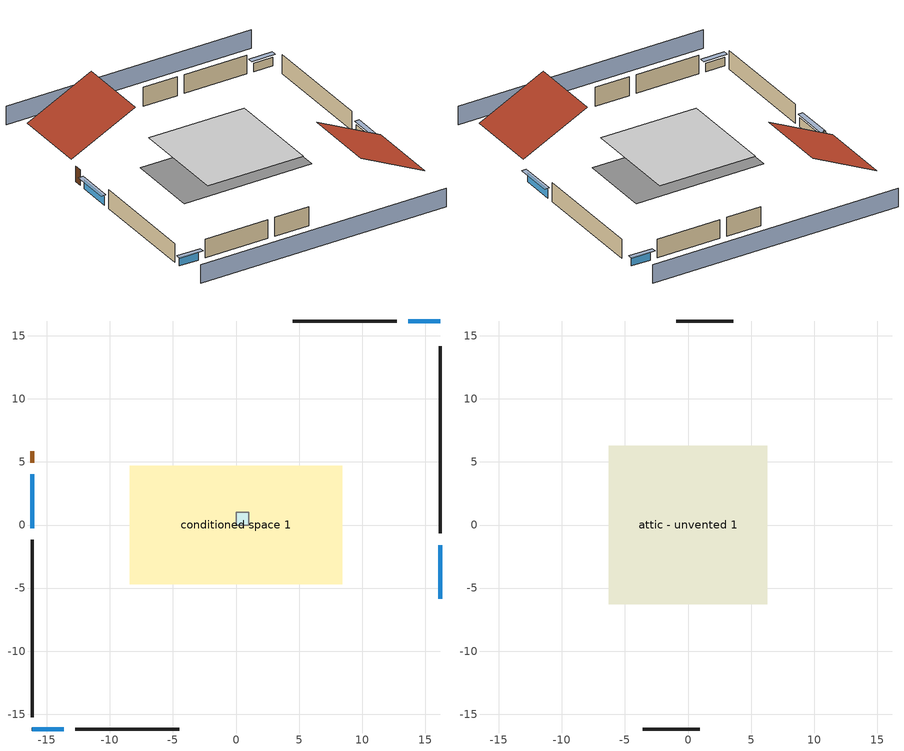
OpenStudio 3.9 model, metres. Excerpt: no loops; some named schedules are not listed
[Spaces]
conditioned space 1
 floor foundation (Slab1 construction): -8.43,-4.68 -8.43,4.68 8.43,4.68 8.43,-4.68 z0
 wall outside (Wall1 construction): 16.17,-0.67 16.17,14.16 z0:2.44
 wall outside (Wall2 construction): -12.75,-16.17 -4.51,-16.17 z0:2.44
 wall outside (Wall3 construction): -16.17,-1.18 -16.17,-15.24 z0:2.44
 wall outside (Wall4 construction): 12.75,16.17 4.51,16.17 z0:2.44
 wall outside (AdiabaticWallConstruction): 16.17,-5.85 16.17,-1.59 / -16.17,4.01 -16.17,-0.25 z0:1.16; -16.17,-16.17 -13.67,-16.17 / 16.17,16.17 13.67,16.17 z0:1.1
 wall outside (AdiabaticWallConstruction 1): -16.17,5.85 -16.17,4.94 z0:2.03
 window (WindowConstruction): 16.17,-5.85 16.17,-1.59 z0:1.16
 window (WindowConstruction 1): -16.17,-16.17 -13.68,-16.17 z0:1.1
 window (WindowConstruction 2): -16.17,4.01 -16.17,-0.25 z0:1.16
 window (WindowConstruction 3): 16.17,16.17 13.68,16.17 z0:1.1
 door (Door): -16.17,5.85 -16.17,4.94 z0:2.03
furnace airloop ret air space
 floor adiabatic (AdiabaticConst): 0,0 0,1 1,1 1,0 z0
 wall adiabatic (AdiabaticConst): 0,1 0,0 1,0 1,1 0,1 z0:1
 ceiling adiabatic (AdiabaticConst): 1,0 1,1 0,1 0,0 z1
attic - unvented 1
 floor to conditioned space 1 (Floor1 construction Reversed): -6.28,-6.28 -6.28,6.28 6.28,6.28 6.28,-6.28 z2.44
 wall outside (Wall5 construction): -3.58,-16.17 0.91,-16.17 z0:2.44
 wall outside (Wall6 construction): 3.58,16.17 -0.91,16.17 z0:2.44
 roof outside (Roof1 construction): 16.17,-6.78,2.44 7.77,-6.78,6.64 7.77,-16.17,6.64 16.17,-16.17,2.44
 roof outside (Roof2 construction): -16.17,6.78,2.44 -7.77,6.78,6.64 -7.77,16.17,6.64 -16.17,16.17,2.44
shading: 16.17,20.75 -16.17,20.75 / -16.17,-20.75 16.17,-20.75 z0:2.44; 16.17,-1.29 16.17,-6.16 16.78,-6.16 16.78,-1.29 z1.46; -13.37,-16.17 -16.48,-16.17 -16.48,-16.78 -13.37,-16.78 z1.4; -16.17,-0.55 -16.17,4.32 -16.78,4.32 -16.78,-0.55 z1.46; 13.37,16.17 16.48,16.17 16.48,16.78 13.37,16.78 z1.4
[Site]
Portland Intl Arpt_OR: Latitude {deg}=45.59; Longitude {deg}=-122.6; Time Zone {hr}=-8; Elevation {m}=33; Terrain=Suburbs; Keep Site Location Information=Yes
[Site:GroundTemperature:Shallow]
10.2558, 8.96328, 8.85977, 9.47314, 11.9355, 14.3863, 16.5111, 17.8571, 17.9714, 16.8767, 14.8061, 12.4304
[Site:WaterMainsTemperature]
Calculation Method=Schedule; Temperature Schedule=mains temperature schedule
[Building]
Building 1
[Material] Roughness=Rough
Name | Thickness {m} | Conductivity {W/m-K} | Density {kg/m3} | Specific Heat {J/kg-K} | Thermal Absorptance | Solar Absorptance | Visible Absorptance
asphalt or fiberglass shingles | 0.00635 | 0.162714 | 1121.4 | 1465.45 | 0.9 | 0.85 | 0.85
roof rigid ins | 0.00281632 | 0.029427 | 32.04 | 1214.23 | 0.9 | 0.7 | 0.7
osb sheathing 0.5 in. | 0.0127 | 0.115458 | 512.64 | 1214.23 | 0.9 | 0.6 | 0.6
wood siding | 0.0254 | 0.102417 | 544.68 | 1172.36 | 0.9 | 0.85 | 0.85
osb sheathing 0.5 in. 1 | 0.0127 | 0.115458 | 512.64 | 1214.23 | 0.9 | 0.7 | 0.7
wall stud and cavity | 0.1397 | 0.550994 | 139.0536 | 1170.24 | 0.9 | 0.7 | 0.7
gypsum board | 0.0127 | 0.160291 | 801 | 837.4 | 0.9 | 0.6 | 0.6
wall stud and cavity 1 | 0.1397 | 0.727959 | 139.0536 | 1170.24 | 0.9 | 0.6 | 0.6
ceiling loosefill ins | 0.254 | 0.0480833 | 16.02 | 1046.75 | 0.9 | 0.7 | 0.7
ceiling stud and cavity | 0.1397 | 0.104117 | 65.682 | 1177.47 | 0.9 | 0.7 | 0.7
concrete 4.0 in. | 0.1016 | 1.803125 | 2242.8 | 837.4 | 0.9 | 0.7 | 0.7
floor covering | 0.0127 | 0.0450781 | 54.468 | 1339.84 | 0.9 | 0.9 | 0.9
wood siding 1; wood siding 2 | 0.0254 | 0.102417 | 544.68 | 1172.36
wall rigid ins | 0.512978 | 0.029427 | 32.04 | 1214.23 | 0.9 | 0.7 | 0.7
wall stud and cavity 2 | 0.0889 | 0.380278 | 52.3479 | 1209.89 | 0.9 | 0.7 | 0.7
door material | 0.04445 | 0.0612267 | 512.64 | 1214.23 | 0.9 | 0.7 | 0.7
wall stud and cavity 3 | 0.0889 | 0.391764 | 83.0341 | 1211.67 | 0.9 | 0.7 | 0.7
furniture material conditioned space 1 | 0.1524 | 0.115458 | 640.8 | 1214.23 | 0.9 | 0.6 | 0.6
[Construction]
Roof1 construction; Roof2 construction: asphalt or fiberglass shingles, roof rigid ins, osb sheathing 0.5 in.
Wall1 construction; Wall2 construction; Wall3 construction; Wall4 construction: wood siding, osb sheathing 0.5 in. 1, wall stud and cavity, gypsum board
Wall5 construction; Wall6 construction: wood siding, osb sheathing 0.5 in. 1, wall stud and cavity 1
Floor1 construction Reversed: gypsum board, ceiling stud and cavity, ceiling loosefill ins
Slab1 construction: concrete 4.0 in., floor covering
WindowConstruction; WindowConstruction 1; WindowConstruction 2; WindowConstruction 3: WindowMaterial
AdiabaticWallConstruction: wood siding 1, wall rigid ins, wall stud and cavity 2, gypsum board
Door: door material
AdiabaticWallConstruction 1: wood siding 2, wall rigid ins, wall stud and cavity 2, gypsum board
PartitionWallConstruction: gypsum board, wall stud and cavity 3, gypsum board
furniture construction conditioned space 1: furniture material conditioned space 1
AdiabaticConst: Adiabatic
[WindowMaterial:SimpleGlazingSystem]
WindowMaterial: U-Factor {W/m2-K}=4.31528; Solar Heat Gain Coefficient=0.67
[Material:NoMass]
Adiabatic: Roughness=Rough; Thermal Resistance {m2-K/W}=176.1
[ThermalZone] Multiplier=1; Use Ideal Air Loads=No
Name | Volume {m3} | Thermostat
conditioned space | 384.656 | conditioned space temperature setpoint
attic - unvented | 147.678
furnace airloop ret air zone | 1
[Sizing:Zone] Zone Cooling Design Supply Air Temperature Input Method=SupplyAirTemperature; Zone Cooling Design Supply Air Temperature {C}=14; Zone Cooling Design Supply Air Temperature Difference {deltaC}=11.11; Zone Heating Design Supply Air Temperature Input Method=SupplyAirTemperature; Zone Heating Design Supply Air Temperature {C}=40; Zone Heating Design Supply Air Temperature Difference {deltaC}=11.11; Zone Cooling Design Supply Air Humidity Ratio {kg-H2O/kg-air}=0.0085; Zone Heating Design Supply Air Humidity Ratio {kg-H2O/kg-air}=0.008; Cooling Design Air Flow Method=DesignDay; Heating Design Air Flow Method=DesignDay; Account for Dedicated Outdoor Air System=No; Dedicated Outdoor Air System Control Strategy=NeutralSupplyAir; Dedicated Outdoor Air Low Setpoint Temperature for Design {C}=autosize; Dedicated Outdoor Air High Setpoint Temperature for Design {C}=autosize; Zone Load Sizing Method=Sensible Load Only No Latent Load; Zone Latent Cooling Design Supply Air Humidity Ratio Input Method=HumidityRatioDifference; Zone Cooling Design Supply Air Humidity Ratio Difference {kgWater/kgDryAir}=0.005; Zone Latent Heating Design Supply Air Humidity Ratio Input Method=HumidityRatioDifference; Zone Humidification Design Supply Air Humidity Ratio Difference {kgWater/kgDryAir}=0.005; Sizing Option=Coincident
attic - unvented; furnace airloop ret air zone
[Space]
Name | Thermal Zone | Volume {m3}
conditioned space 1 | conditioned space | 384.656
attic - unvented 1 | attic - unvented | 147.678
furnace airloop ret air space | furnace airloop ret air zone
[ThermostatSetpoint:DualSetpoint]
conditioned space temperature setpoint: Heating Setpoint Temperature Schedule=heating setpoint; Cooling Setpoint Temperature Schedule=cooling setpoint; Temperature Difference Between Cutout And Setpoint {deltaC}=0
[Foundation:Kiva]
Foundation Kiva 1: Initial Indoor Air Temperature {C}=17.7778; Wall Height Above Grade {m}=0.1016; Wall Depth Below Slab {m}=0.2032
[Foundation:Kiva:Settings]
Soil Conductivity {W/m-K}=1.3848; Soil Density {kg/m3}=1842.3; Soil Specific Heat {J/kg-K}=418.7; Ground Solar Absorptivity=0.9; Ground Thermal Absorptivity=0.9; Ground Surface Roughness {m}=0.03; Far-Field Width {m}=40; Deep-Ground Boundary Condition=ZeroFlux; Deep-Ground Depth {m}=40; Minimum Cell Dimension {m}=0.2; Maximum Cell Growth Coefficient=3; Simulation Timestep=Timestep
[SurfaceProperty:ExposedFoundationPerimeter]
Slab1: Exposed Perimeter Calculation Method=TotalExposedPerimeter; Total Exposed Perimeter {m}=52.4256
[SurfaceProperty:IncidentSolarMultiplier] Incident Solar Multiplier=1; Incident Solar Multiplier Schedule=trans schedule winter=0.85 summer=0.7
Window1; Window2; Window3; Window4
[InternalMass:Definition] Design Level Calculation Method=SurfaceArea
Name | Construction | Surface Area {m2}
partition wall mass | PartitionWallConstruction | 157.749
furniture mass conditioned space 1 | furniture construction conditioned space 1 | 63.09974
[InternalMass] Space or SpaceType=conditioned space 1; Multiplier=1
Name | Internal Mass Definition
partition wall mass | partition wall mass
furniture mass conditioned space 1 | furniture mass conditioned space 1
[EnergyManagementSystem:Sensor]
Name | Output Variable or Output Meter Index Key | Output Variable or Output Meter
water_heater_T_set | water heater setpoint | Schedule Value
out_pb_s |  | Site Outdoor Air Barometric Pressure
out_wt_s |  | Site Outdoor Air Humidity Ratio
site_vw_s |  | Site Wind Speed
cool_season | cooling season schedule | Schedule Value
furnace_airloop_AH_MFR_s | Node 5 | System Node Mass Flow Rate
furnace_airloop_AH_VFR_s | Node 5 | System Node Current Density Volume Flow Rate
furnace_airloop_AH_Tout_s | Node 5 | System Node Temperature
furnace_airloop_AH_Wout_s | Node 5 | System Node Humidity Ratio
furnace_airloop_RA_T_s | Node 8 | System Node Temperature
furnace_airloop_Ra_W_s | Node 8 | System Node Humidity Ratio
furnace_airloop_0_DZ_T_s | attic - unvented | Zone Air Temperature
furnace_airloop_0_DZ_W_s | attic - unvented | Zone Mean Air Humidity Ratio
natural_vent_s | natural vent schedule | Schedule Value
htg_sp_s | heating setpoint | Schedule Value
clg_sp_s | cooling setpoint | Schedule Value
mech_vent_range_fan_0_sch_s | mech vent range fan 0 schedule | Schedule Value
mech_vent_bath_fan_0_sch_s | mech vent bath fan 0 schedule | Schedule Value
clothes_dryer_exhaust_0_sch_s | clothes_dryer | Schedule Value
htg_load_cond |  | Heating:EnergyTransfer:Zone:CONDITIONED SPACE
clg_load_cond |  | Cooling:EnergyTransfer:Zone:CONDITIONED SPACE
htg_load_duct |  | Heating:EnergyTransfer:Zone:FURNACE AIRLOOP RET AIR ZONE
clg_load_duct |  | Cooling:EnergyTransfer:Zone:FURNACE AIRLOOP RET AIR ZONE
s_conv | Floor1 | Surface Inside Face Convection Heat Gain Energy
s_ig | Floor1 | Surface Inside Face Internal Gains Radiation Heat Gain Energy
s_sol | Floor1 | Surface Inside Face Solar Radiation Heat Gain Energy
s_lgt | Floor1 | Surface Inside Face Lights Radiation Heat Gain Energy
s_surf | Floor1 | Surface Inside Face Net Surface Thermal Radiation Heat Gain Energy
s_conv_1 | Slab1 | Surface Inside Face Convection Heat Gain Energy
s_ig_1 | Slab1 | Surface Inside Face Internal Gains Radiation Heat Gain Energy
s_sol_1 | Slab1 | Surface Inside Face Solar Radiation Heat Gain Energy
s_lgt_1 | Slab1 | Surface Inside Face Lights Radiation Heat Gain Energy
s_surf_1 | Slab1 | Surface Inside Face Net Surface Thermal Radiation Heat Gain Energy
ss_sol | Door1 | Surface Inside Face Solar Radiation Heat Gain Energy
ss_lgt | Door1 | Surface Inside Face Lights Radiation Heat Gain Energy
ss_conv | Door1 | Surface Inside Face Convection Heat Gain Energy
ss_ig | Door1 | Surface Inside Face Internal Gains Radiation Heat Gain Energy
ss_surf | Door1 | Surface Inside Face Net Surface Thermal Radiation Heat Gain Energy
ss_conv_1 | Window1 | Surface Inside Face Convection Heat Gain Energy
ss_ig_1 | Window1 | Surface Inside Face Internal Gains Radiation Heat Gain Energy
ss_surf_1 | Window1 | Surface Inside Face Net Surface Thermal Radiation Heat Gain Energy
ss_trans_in | Window1 | Surface Window Transmitted Solar Radiation Rate
ss_back_out | Window1 | Surface Window Shortwave from Zone Back Out Window Heat Transfer Rate
ss_trans_out | Window1 | Surface Inside Face Initial Transmitted Diffuse Transmitted Out Window Solar Radiation Rate
ss_conv_2 | Window2 | Surface Inside Face Convection Heat Gain Energy
ss_ig_2 | Window2 | Surface Inside Face Internal Gains Radiation Heat Gain Energy
ss_surf_2 | Window2 | Surface Inside Face Net Surface Thermal Radiation Heat Gain Energy
ss_trans_in_1 | Window2 | Surface Window Transmitted Solar Radiation Rate
ss_back_out_1 | Window2 | Surface Window Shortwave from Zone Back Out Window Heat Transfer Rate
ss_trans_out_1 | Window2 | Surface Inside Face Initial Transmitted Diffuse Transmitted Out Window Solar Radiation Rate
ss_conv_3 | Window3 | Surface Inside Face Convection Heat Gain Energy
ss_ig_3 | Window3 | Surface Inside Face Internal Gains Radiation Heat Gain Energy
ss_surf_3 | Window3 | Surface Inside Face Net Surface Thermal Radiation Heat Gain Energy
ss_trans_in_2 | Window3 | Surface Window Transmitted Solar Radiation Rate
ss_back_out_2 | Window3 | Surface Window Shortwave from Zone Back Out Window Heat Transfer Rate
ss_trans_out_2 | Window3 | Surface Inside Face Initial Transmitted Diffuse Transmitted Out Window Solar Radiation Rate
ss_conv_4 | Window4 | Surface Inside Face Convection Heat Gain Energy
ss_ig_4 | Window4 | Surface Inside Face Internal Gains Radiation Heat Gain Energy
ss_surf_4 | Window4 | Surface Inside Face Net Surface Thermal Radiation Heat Gain Energy
ss_trans_in_3 | Window4 | Surface Window Transmitted Solar Radiation Rate
ss_back_out_3 | Window4 | Surface Window Shortwave from Zone Back Out Window Heat Transfer Rate
ss_trans_out_3 | Window4 | Surface Inside Face Initial Transmitted Diffuse Transmitted Out Window Solar Radiation Rate
s_conv_2 | Wall1 | Surface Inside Face Convection Heat Gain Energy
s_ig_2 | Wall1 | Surface Inside Face Internal Gains Radiation Heat Gain Energy
s_sol_2 | Wall1 | Surface Inside Face Solar Radiation Heat Gain Energy
s_lgt_2 | Wall1 | Surface Inside Face Lights Radiation Heat Gain Energy
s_surf_2 | Wall1 | Surface Inside Face Net Surface Thermal Radiation Heat Gain Energy
s_conv_3 | Wall2 | Surface Inside Face Convection Heat Gain Energy
s_ig_3 | Wall2 | Surface Inside Face Internal Gains Radiation Heat Gain Energy
s_sol_3 | Wall2 | Surface Inside Face Solar Radiation Heat Gain Energy
s_lgt_3 | Wall2 | Surface Inside Face Lights Radiation Heat Gain Energy
s_surf_3 | Wall2 | Surface Inside Face Net Surface Thermal Radiation Heat Gain Energy
s_conv_4 | Wall3 | Surface Inside Face Convection Heat Gain Energy
s_ig_4 | Wall3 | Surface Inside Face Internal Gains Radiation Heat Gain Energy
s_sol_4 | Wall3 | Surface Inside Face Solar Radiation Heat Gain Energy
s_lgt_4 | Wall3 | Surface Inside Face Lights Radiation Heat Gain Energy
s_surf_4 | Wall3 | Surface Inside Face Net Surface Thermal Radiation Heat Gain Energy
s_conv_5 | Wall4 | Surface Inside Face Convection Heat Gain Energy
s_ig_5 | Wall4 | Surface Inside Face Internal Gains Radiation Heat Gain Energy
s_sol_5 | Wall4 | Surface Inside Face Solar Radiation Heat Gain Energy
s_lgt_5 | Wall4 | Surface Inside Face Lights Radiation Heat Gain Energy
s_surf_5 | Wall4 | Surface Inside Face Net Surface Thermal Radiation Heat Gain Energy
im_conv | furniture mass conditioned space 1 | Surface Inside Face Convection Heat Gain Energy
im_ig | furniture mass conditioned space 1 | Surface Inside Face Internal Gains Radiation Heat Gain Energy
im_sol | furniture mass conditioned space 1 | Surface Inside Face Solar Radiation Heat Gain Energy
im_lgt | furniture mass conditioned space 1 | Surface Inside Face Lights Radiation Heat Gain Energy
im_surf | furniture mass conditioned space 1 | Surface Inside Face Net Surface Thermal Radiation Heat Gain Energy
im_conv_1 | partition wall mass | Surface Inside Face Convection Heat Gain Energy
im_ig_1 | partition wall mass | Surface Inside Face Internal Gains Radiation Heat Gain Energy
im_sol_1 | partition wall mass | Surface Inside Face Solar Radiation Heat Gain Energy
im_lgt_1 | partition wall mass | Surface Inside Face Lights Radiation Heat Gain Energy
im_surf_1 | partition wall mass | Surface Inside Face Net Surface Thermal Radiation Heat Gain Energy
airflow_gain | infil flow | Infiltration Sensible Heat Gain Energy
airflow_loss | infil flow | Infiltration Sensible Heat Loss Energy
airflow_gain_1 | natural vent flow | Infiltration Sensible Heat Gain Energy
airflow_loss_1 | natural vent flow | Infiltration Sensible Heat Loss Energy
airflow_gain_2 | whole house fan flow | Infiltration Sensible Heat Gain Energy
airflow_loss_2 | whole house fan flow | Infiltration Sensible Heat Loss Energy
mv_conv | mech vent bath fan 0 | Electric Equipment Convective Heating Energy
mv_rad | mech vent bath fan 0 | Electric Equipment Radiant Heating Energy
mv_conv_1 | mech vent house fan | Electric Equipment Convective Heating Energy
mv_rad_1 | mech vent house fan | Electric Equipment Radiant Heating Energy
mv_conv_2 | mech vent house fan cfis | Electric Equipment Convective Heating Energy
mv_rad_2 | mech vent house fan cfis | Electric Equipment Radiant Heating Energy
mv_conv_3 | mech vent range fan 0 | Electric Equipment Convective Heating Energy
mv_rad_3 | mech vent range fan 0 | Electric Equipment Radiant Heating Energy
mv_conv_4 | mech vent house fan latent load | Other Equipment Convective Heating Energy
mv_rad_4 | mech vent house fan latent load | Other Equipment Radiant Heating Energy
mv_conv_5 | mech vent house fan sensible load | Other Equipment Convective Heating Energy
mv_rad_5 | mech vent house fan sensible load | Other Equipment Radiant Heating Energy
ducts_conv | furnace airloop_0 RetCondToRP | Other Equipment Convective Heating Energy
ducts_rad | furnace airloop_0 RetCondToRP | Other Equipment Radiant Heating Energy
ducts_conv_1 | furnace airloop_0 RetLatLkToRP | Other Equipment Convective Heating Energy
ducts_rad_1 | furnace airloop_0 RetLatLkToRP | Other Equipment Radiant Heating Energy
ducts_conv_2 | furnace airloop_0 RetSensLkToRP | Other Equipment Convective Heating Energy
ducts_rad_2 | furnace airloop_0 RetSensLkToRP | Other Equipment Radiant Heating Energy
ducts_conv_3 | furnace airloop_0 SupCondToLv | Other Equipment Convective Heating Energy
ducts_rad_3 | furnace airloop_0 SupCondToLv | Other Equipment Radiant Heating Energy
ducts_conv_4 | furnace airloop_0 SupLatLkToCond | Other Equipment Convective Heating Energy
ducts_rad_4 | furnace airloop_0 SupLatLkToCond | Other Equipment Radiant Heating Energy
ducts_conv_5 | furnace airloop_0 SupSensLkToCond | Other Equipment Convective Heating Energy
ducts_rad_5 | furnace airloop_0 SupSensLkToCond | Other Equipment Radiant Heating Energy
ig_lgt_conv | interior lighting | Lights Convective Heating Energy
ig_lgt_rad | interior lighting | Lights Radiant Heating Energy
ig_lgt_vis | interior lighting | Lights Visible Radiation Heating Energy
ig_ee_conv | ceiling fan | Electric Equipment Convective Heating Energy
ig_ee_rad | ceiling fan | Electric Equipment Radiant Heating Energy
ig_ee_conv_1 | clothes dryer | Electric Equipment Convective Heating Energy
ig_ee_rad_1 | clothes dryer | Electric Equipment Radiant Heating Energy
[ElectricEquipment:Definition] Design Level Calculation Method=EquipmentLevel
Name | Design Level {W} | Fraction Latent | Fraction Radiant | Fraction Lost
ceiling fan | 16.1651 | 0 | 0.558 | 0
clothes washer | 2539.98 | 0.03 | 0.162 | 0.7
clothes dryer | 48273.7 | 0.015 | 0.081 | 0.85
dishwasher | 3754.09 | 0.3 | 0.18 | 0.4
fridge | 57.5342 | 0 | 0.6 | 0
cooking range | 4876.93 | 0.08 | 0.432 | 0.2
misc tv | 1792.31 | 0 | 0.6 | 0
misc plug loads | 588.388 | 0.021 | 0.558 | 0.049
misc permanent spa heater | 274.394 | 0 | 0 | 1
misc permanent spa pump | 286.949 | 0 | 0 | 1
whole house fan; mech vent house fan | 0 | 0 | 0 | 1
mech vent house fan cfis | 0 | 0 | 0 | 0
mech vent range fan 0 | 30 | 0 | 0 | 1
mech vent bath fan 0 | 15 | 0 | 0 | 1
[ElectricEquipment] Space or SpaceType=conditioned space 1
Name | Electric Equipment Definition | Schedule
ceiling fan | ceiling fan | ceiling_fan
clothes washer | clothes washer | clothes_washer
clothes dryer | clothes dryer | clothes_dryer
dishwasher | dishwasher | dishwasher
fridge | fridge | fridge schedule
cooking range | cooking range | cooking_range
misc tv | misc tv | plug_loads_tv
misc plug loads | misc plug loads | plug_loads_other
misc permanent spa heater | misc permanent spa heater | misc permanent spa heater schedule
misc permanent spa pump | misc permanent spa pump | misc permanent spa pump schedule
whole house fan | whole house fan | Always On Discrete
mech vent house fan | mech vent house fan | mech vent house fan schedule
mech vent house fan cfis | mech vent house fan cfis | mech vent house fan cfis schedule
mech vent range fan 0 | mech vent range fan 0 | mech vent range fan 0 schedule
mech vent bath fan 0 | mech vent bath fan 0 | mech vent bath fan 0 schedule
[OtherEquipment:Definition] Design Level Calculation Method=EquipmentLevel
Name | Design Level {W} | Fraction Latent | Fraction Radiant | Fraction Lost
water heater sens; furnace airloop_0 SupSensLkToCond; furnace airloop_0 SupCondToLv; furnace airloop_0 RetCondToRP; furnace airloop_0 RetSensLkToRP; furnace airloop_0 SupCondToDZ; furnace airloop_0 RetCondToDZ; furnace airloop_0 SupSensLkToDZ; mech vent house fan sensible load | 0 | 0 | 0 | 0
water heater lat; furnace airloop_0 SupLatLkToCond; furnace airloop_0 RetLatLkToRP; furnace airloop_0 SupLatLkToDZ; mech vent house fan latent load | 0 | 1 | 0 | 0
water heater energy adjustment1 | 0.01 | 0 | 0 | 1
clothes dryer 2 | 0 | 0.015 | 0.081 | 0.85
cooking range 2 | 0 | 0.08 | 0.432 | 0.2
general water use sensible | -25.2881 | 0 | 0.6 | 0
general water use latent | 25.6591 | 1 | 0 | 0
[OtherEquipment]
Name | Other Equipment Definition | Space or SpaceType | Schedule | Fuel Type
water heater sens | water heater sens | conditioned space 1 | Always On Discrete
water heater lat | water heater lat | conditioned space 1 | Always On Discrete
water heater energy adjustment1 | water heater energy adjustment1 | conditioned space 1 | Always On Discrete | Electricity
clothes dryer 1 | clothes dryer 2 | conditioned space 1 | clothes_dryer | Electricity
cooking range 1 | cooking range 2 | conditioned space 1 | cooking_range | Electricity
general water use sensible | general water use sensible | conditioned space 1 | general water use schedule
general water use latent | general water use latent | conditioned space 1 | general water use schedule
furnace airloop_0 SupSensLkToCond | furnace airloop_0 SupSensLkToCond | conditioned space 1 | Always On Discrete
furnace airloop_0 SupLatLkToCond | furnace airloop_0 SupLatLkToCond | conditioned space 1 | Always On Discrete
furnace airloop_0 SupCondToLv | furnace airloop_0 SupCondToLv | conditioned space 1 | Always On Discrete
furnace airloop_0 RetCondToRP | furnace airloop_0 RetCondToRP | furnace airloop ret air space | Always On Discrete
furnace airloop_0 RetSensLkToRP | furnace airloop_0 RetSensLkToRP | furnace airloop ret air space | Always On Discrete
furnace airloop_0 RetLatLkToRP | furnace airloop_0 RetLatLkToRP | furnace airloop ret air space | Always On Discrete
furnace airloop_0 SupCondToDZ | furnace airloop_0 SupCondToDZ | attic - unvented 1 | Always On Discrete
furnace airloop_0 RetCondToDZ | furnace airloop_0 RetCondToDZ | attic - unvented 1 | Always On Discrete
furnace airloop_0 SupSensLkToDZ | furnace airloop_0 SupSensLkToDZ | attic - unvented 1 | Always On Discrete
furnace airloop_0 SupLatLkToDZ | furnace airloop_0 SupLatLkToDZ | attic - unvented 1 | Always On Discrete
mech vent house fan sensible load | mech vent house fan sensible load | conditioned space 1 | Always On Discrete
mech vent house fan latent load | mech vent house fan latent load | conditioned space 1 | Always On Discrete
[WaterUse:Equipment:Definition]
Name | Peak Flow Rate {m3/s}
clothes washer | 4.76559e-05
dishwasher | 6.64115e-05
[Lights:Definition]
interior lighting: Design Level Calculation Method=LightingLevel; Lighting Level {W}=471.331; Fraction Radiant=0.6; Fraction Visible=0.2; Return Air Fraction=0
[Lights]
interior lighting: Lights Definition=interior lighting; Space or SpaceType=conditioned space 1; Schedule=lighting_interior; Fraction Replaceable=1
[Exterior:Lights:Definition]
exterior lighting: Design Level {W}=7.09205
[Exterior:Lights]
exterior lighting: Exterior Lights Definition=exterior lighting; Schedule=exterior lighting schedule
[People:Definition]
occupants: Number of People Calculation Method=People; Number of People {people}=1; Fraction Radiant=0.314171; Sensible Heat Fraction=0.56303; Carbon Dioxide Generation Rate {m3/s-W}=0; Enable ASHRAE 55 Comfort Warnings=No; Mean Radiant Temperature Calculation Type=EnclosureAveraged
[People]
occupants: People Definition=occupants; Space or SpaceType=conditioned space 1; Number of People Schedule=occupants; Activity Level Schedule=occupants activity schedule; Multiplier=1
[ZoneMixing] Schedule=Always On Continuous; Design Flow Rate Calculation Method=Flow/Zone; Design Flow Rate {m3/s}=0
Name | Zone or Space | Source Zone or Space
furnace airloop_0 ZoneMixDZToCond mix | conditioned space | attic - unvented
furnace airloop_0 ZoneMixCondToDZ mix; whole house fan mix | attic - unvented | conditioned space
[SpaceInfiltration:DesignFlowRate] Schedule=Always On Discrete
Name | Space or SpaceType | Design Flow Rate Calculation Method | Design Flow Rate {m3/s} | Air Changes per Hour {1/hr} | Constant Term Coefficient | Temperature Term Coefficient | Velocity Term Coefficient | Velocity Squared Term Coefficient
natural vent flow; whole house fan flow; infil flow | conditioned space 1 | Flow/Space | 0
infil attic - unvented 1 | attic - unvented 1 | AirChanges/Hour |  | 0.1 | 1 | 0 | 0 | 0
attic_unvented 1 duct leakage imbalance infil flow | attic - unvented 1 | Flow/Space | 0
